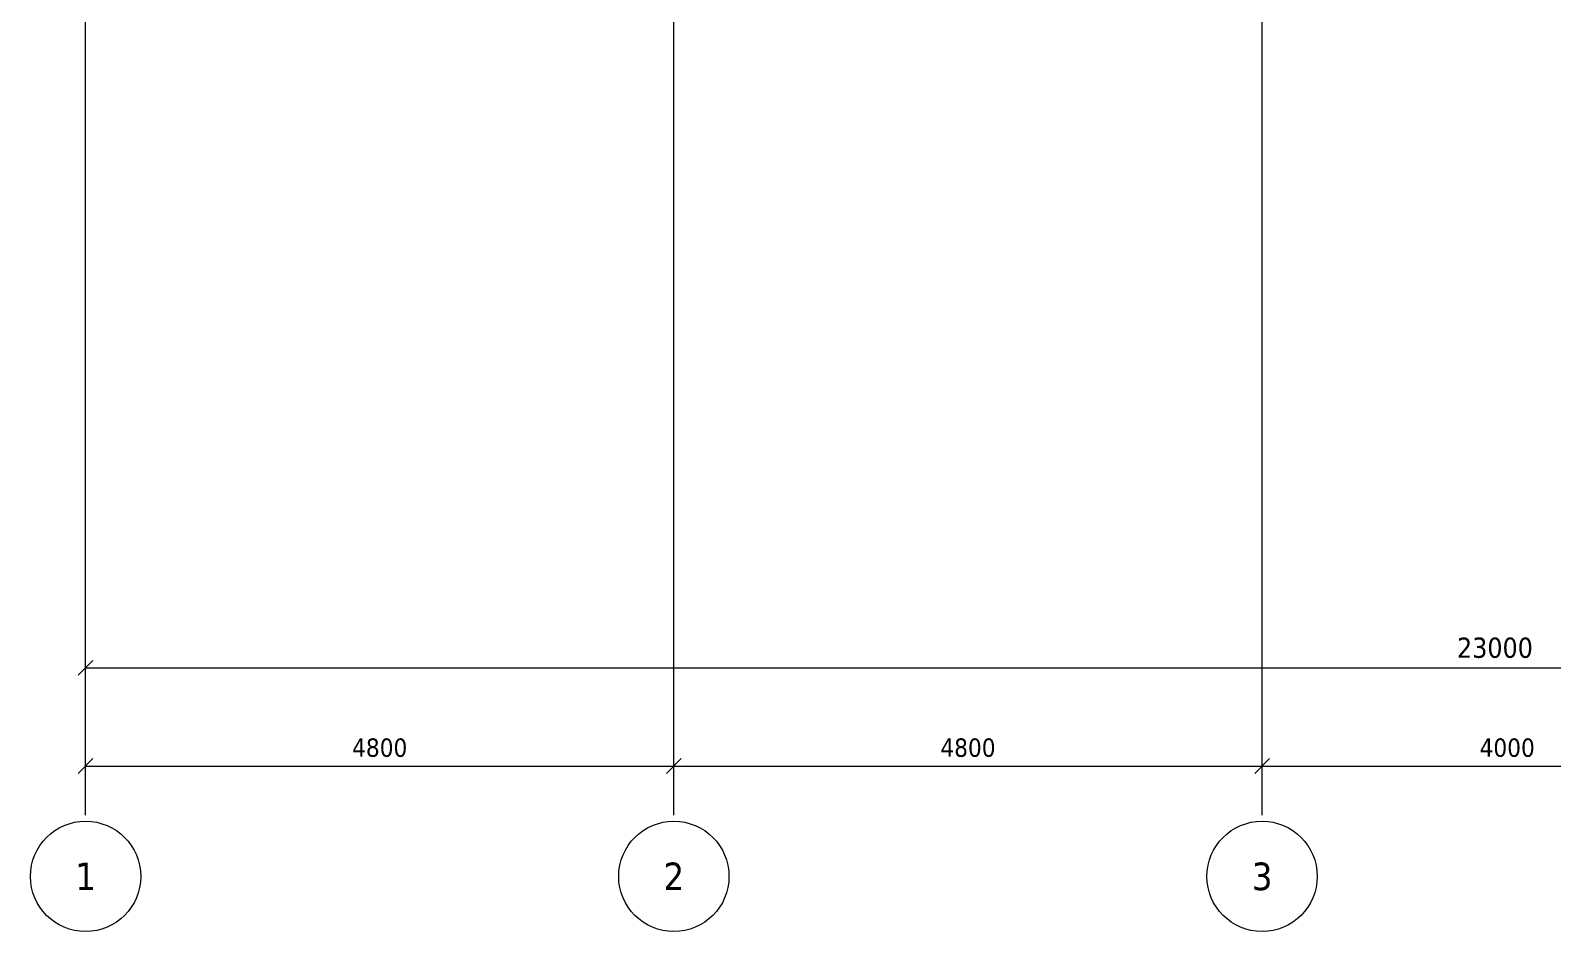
# Model space of a CAD drawing. Header units: millimetres. Extents: x -3142 to 175323, y -55234 to 83000.
# Drawn here: x 75050 to 87470, y -250 to 7099 of the extents above; entities that cross this region are included whole.
import ezdxf
from ezdxf.enums import TextEntityAlignment as Align

# ---------------------------------------------------------------- set-up
doc = ezdxf.new("R2010")
doc.units = ezdxf.units.MM
doc.layers.add('A-DIMS', color=1, linetype='Continuous', lineweight=13)
doc.layers.add('A-GRID', color=1, linetype='Continuous', lineweight=13)
doc.styles.add('TH', font='tahoma.ttf')

msp = doc.modelspace()

# ---------------------------------------------------------------- linework, layer by layer
at = {"layer": 'A-DIMS'}
for p, q in [((75500, 2000), (75500, 2050)), ((75440, 1840), (75560, 1960)), ((75500, 1900), (98500, 1900)), ((75500, 1200), (75500, 1250)), ((80300, 1200), (80300, 1250)), ((80300, 1200), (80300, 1250)), ((85100, 1200), (85100, 1250)), ((85100, 1200), (85100, 1250)), ((75440, 1040), (75560, 1160)), ((80240, 1040), (80360, 1160)), ((80240, 1040), (80360, 1160)), ((85040, 1040), (85160, 1160)), ((85040, 1040), (85160, 1160)), ((75500, 1100), (80300, 1100)), ((80300, 1100), (85100, 1100)), ((85100, 1100), (89100, 1100))]:
    msp.add_line(p, q, dxfattribs=at)
at = {"layer": 'A-GRID'}
for p, q in [((75500, 700), (75500, 29100)), ((80300, 700), (80300, 29100)), ((85100, 700), (85100, 29100))]:
    msp.add_line(p, q, dxfattribs=at)
for centre in [(75500, 200), (80300, 200), (85100, 200)]:
    msp.add_circle(centre, 450, dxfattribs=at)

# ---------------------------------------------------------------- texts
at = {"layer": 'A-DIMS', "style": 'TH'}
for s, height, p in [('23000', 165, (87000, 2065)), ('4800', 150, (77900, 1250)), ('4800', 150, (82700, 1250)), ('4000', 150, (87100, 1250))]:
    msp.add_text(s, height=height, dxfattribs=at).set_placement(p, align=Align.MIDDLE_CENTER)
at = {"layer": 'A-GRID', "style": 'TH'}
for s, p in [('1', (75500, 200)), ('2', (80300, 200)), ('3', (85100, 200))]:
    msp.add_text(s, height=225, dxfattribs=at).set_placement(p, align=Align.MIDDLE_CENTER)

doc.saveas('drawing.dxf')
